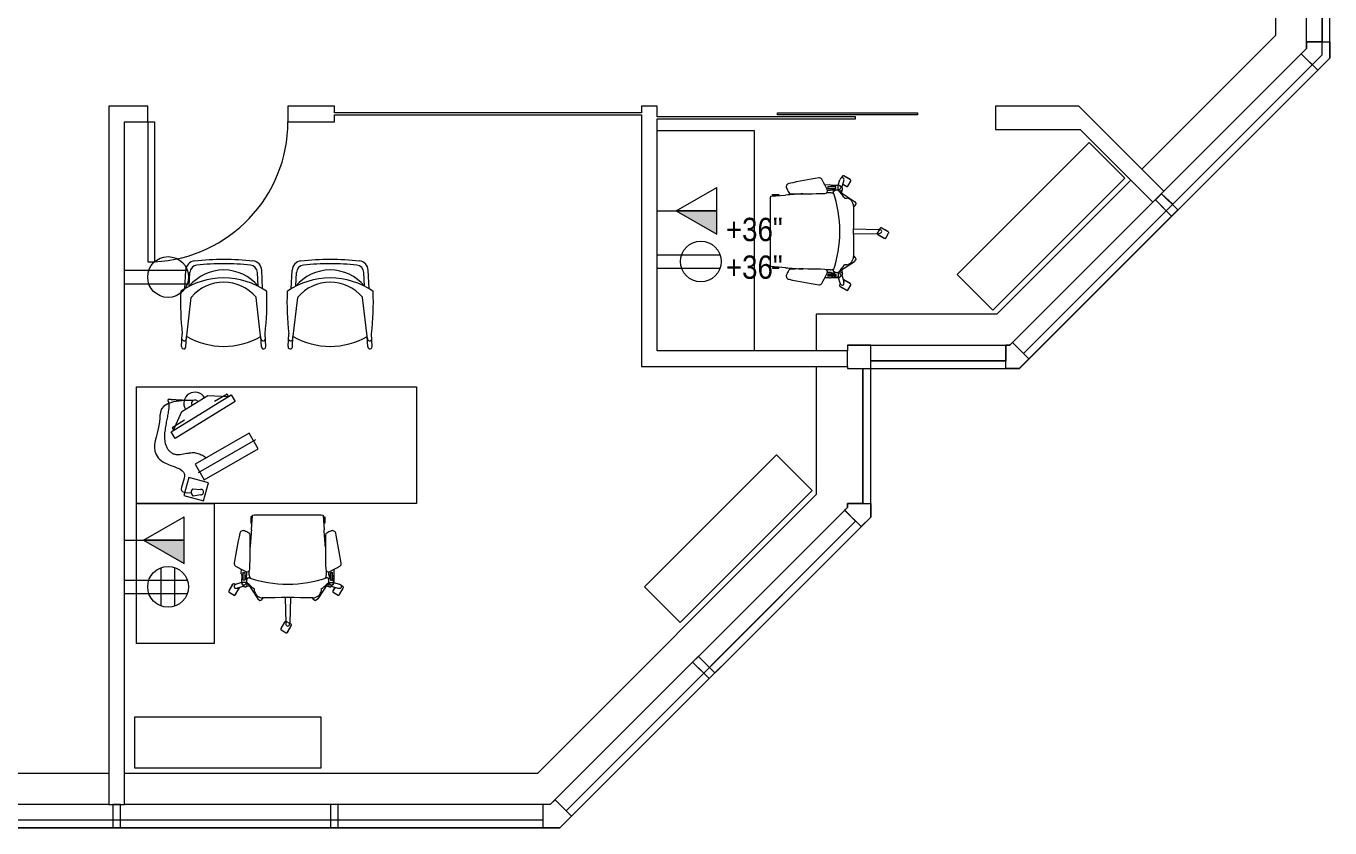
# Model space of a CAD drawing. Header units: inches. Extents: x 1 to 4591, y -953 to 1388.
# Drawn here: x 4255.5 to 4590.8, y -691.2 to -485 of the extents above; entities that cross this region are included whole.
import ezdxf

# ---------------------------------------------------------------- set-up
doc = ezdxf.new("R2010")
doc.units = ezdxf.units.IN
doc.header["$MEASUREMENT"] = 0
for name, color, linetype, lineweight in [('4th Floor Revit Background_dwg', 8, 'Continuous', 9), ('8309_BB$0$BB_WIN_SILL', 7, 'Continuous', 9), ('A-ANNO-NOTE', 131, 'Continuous', 20), ('A-DOOR', 31, 'Continuous', 9), ('A-EXIST-GLAZ', 7, 'Continuous', 9), ('A-FLOR', 192, 'Continuous', 13), ('A-WALL', 113, 'Continuous', 50), ('E-COMM-IDEN', 2, 'Continuous', 9), ('E-ELEC-FIXT-IDEN', 2, 'Continuous', 9), ('I-FURN', 30, 'Continuous', 9), ('I-WALL', 2, 'Continuous', 9), ('M-EXIST-HEAT', 7, 'Continuous', 9), ('Q-CASE', 31, 'Continuous', 9)]:
    doc.layers.add(name, color=color, linetype=linetype, lineweight=lineweight)
doc.styles.add('Arial_3', font='arial.ttf', dxfattribs={"width": 0.85, "height": 6})

# ---------------------------------------------------------------- blocks, each defined once
blk = doc.blocks.new('Sliding - Single-Glass - No Frame - 36_ x 96_-2608974-4th Floor New Construction - Tel_Data_Elec Plan')
at = {"layer": 'A-DOOR', "color": 250, "lineweight": 20}
for p, q in [((-38, 1.25), (-2, 1.25)), ((-38, 0.75), (-38, 1.25)), ((-2, 0.75), (-38, 0.75)), ((-2, 1.25), (-2, 0.75))]:
    blk.add_line(p, q, dxfattribs=at)
blk = doc.blocks.new('Counter Top _No Backsplash_ - Standard Counter Top-2604185-4th Floor New Construction - Tel_Data_Elec Plan')
at = {"layer": 'Q-CASE', "lineweight": 13}
for p, q in [((-47.26, 0), (-47.26, 25)), ((-47.26, 25), (9.44, 25))]:
    blk.add_line(p, q, dxfattribs=at)
blk = doc.blocks.new('Chairs - Task Chair-1600588-4th Floor New Construction - Tel_Data_Elec Plan')
at = {"layer": 'I-FURN'}
for p, q in [((0.14, 12.46), (-0.91, 10.63)), ((0.06, 12.4), (-0.9, 10.73)), ((-0.9, 10.73), (-0.87, 10.71)), ((-0.84, 10.35), (-0.51, 10.16)), ((-0.51, 10.16), (0.45, 9.61)), ((0.1, 12.38), (0.06, 12.4)), ((1.71, 11.79), (0.42, 12.53)), ((0.72, 9.68), (1.78, 11.52)), ((0.8, 9.74), (1.77, 11.41)), ((1.77, 11.41), (1.73, 11.43)), ((-0.66, 3.46), (-0.52, 10)), ((0.66, 3.46), (0.52, 10)), ((0.77, 9.76), (0.8, 9.74)), ((-10.26, -0.13), (-7.71, 3.75)), ((-7.71, 3.75), (-7.19, 4.17)), ((7.71, 3.75), (7.19, 4.17)), ((10.26, -0.13), (7.71, 3.75)), ((-13.23, 2.75), (-14.29, 0.91)), ((-13.31, 2.68), (-14.27, 1.01)), ((-14.27, 1.01), (-14.24, 0.99)), ((-14.21, 0.64), (-13.75, 0.37)), ((-13.27, 2.66), (-13.31, 2.68)), ((-11.87, -0.46), (-13.23, 0.01)), ((-11.66, 2.08), (-12.95, 2.82)), ((-11.25, 0.5), (-12.91, 1)), ((-12.18, 0.78), (-11.59, 1.8)), ((-12.14, 0.77), (-11.6, 1.7)), ((-11.1, 0.66), (-11.7, 0.04)), ((-11.6, 1.7), (-11.64, 1.72)), ((-9.9, 0.41), (-10.82, 0.7)), ((9.9, 0.41), (10.82, 0.7)), ((11.1, 0.66), (11.7, 0.04)), ((11.25, 0.5), (12.91, 1)), ((11.87, -0.46), (13.23, 0.01)), ((13.52, 2.75), (12.46, 0.91)), ((13.43, 2.68), (12.47, 1.01)), ((12.47, 1.01), (12.5, 0.99)), ((13.47, 2.66), (13.43, 2.68)), ((13.45, 0.11), (13.82, -0.11)), ((15.08, 2.08), (13.79, 2.82)), ((14.09, -0.03), (15.15, 1.8)), ((14.14, 0.05), (14.18, 0.03)), ((14.18, 0.03), (15.14, 1.7)), ((15.14, 1.7), (15.11, 1.72)), ((-11.94, -2.68), (-11.93, -3.82)), ((-11.85, -2.19), (-11.87, -0.38)), ((-11.79, -0.41), (-11.8, -1.34)), ((-11.8, -1.34), (-11.46, -1.34)), ((-10.5, -0.41), (-11.79, -0.41)), ((-11.51, -1.83), (-11.5, -3.09)), ((-11.46, -1.07), (-11.46, -3.04)), ((-11.01, -1.07), (-11.46, -1.07)), ((-11.01, -3.01), (-11.01, -1.07)), ((-11.01, -1.35), (-10.47, -1.36)), ((-10.98, -1.81), (-11, -3.05)), ((-10.67, -2.11), (-10.69, -1.35)), ((-10.57, -2.34), (-10.55, -2.67)), ((-10.55, -2.67), (-10.56, -3.18)), ((-10.28, -0.18), (-10.26, -0.13)), ((-9.92, -2.44), (-9.93, -3.44)), ((9.92, -2.44), (9.93, -3.44)), ((10.28, -0.18), (10.26, -0.13)), ((11.01, -1.35), (10.47, -1.36)), ((10.5, -0.41), (11.79, -0.41)), ((10.57, -2.34), (10.55, -2.67)), ((10.55, -2.67), (10.56, -3.18)), ((10.67, -2.11), (10.69, -1.35)), ((10.98, -1.81), (11, -3.05)), ((11.01, -1.07), (11.46, -1.07)), ((11.01, -3.01), (11.01, -1.07)), ((11.46, -1.07), (11.46, -3.04)), ((11.8, -1.34), (11.46, -1.34)), ((11.51, -1.83), (11.5, -3.09)), ((11.79, -0.41), (11.8, -1.34)), ((11.85, -2.19), (11.87, -0.38)), ((11.94, -2.68), (11.93, -3.82)), ((-9.5, -15.71), (-9.34, -15.71)), ((-9.5, -17.28), (-9.5, -15.71)), ((-9.07, -17.74), (-9.34, -13.95)), ((-9.34, -15.71), (-9.34, -17.28)), ((9.34, -13.95), (9.07, -17.74)), ((9.34, -15.71), (9.34, -17.28)), ((9.5, -15.71), (9.34, -15.71)), ((9.5, -17.28), (9.5, -15.71)), ((-9.34, -17.28), (-9.5, -17.28)), ((-8.61, -17.87), (-9.07, -17.74)), ((8.61, -17.87), (-8.61, -17.87)), ((9.07, -17.74), (8.61, -17.87)), ((9.34, -17.28), (9.5, -17.28))]:
    blk.add_line(p, q, dxfattribs=at)
for centre, radius, start, end in [((-0.74, 10.53), 0.2, 150, 240.1357), ((1.01, 9.97), 1.53, 164.4505, 178.7927), ((0.1, 10.22), 0.583, 134.254, 164.4505), ((0, 10.32), 0.445, 45.7229, 134.2771), ((0.32, 12.36), 0.2, 59.8643, 150), ((-0.1, 10.22), 0.583, 15.5495, 45.746), ((-1.01, 9.97), 1.53, 1.2073, 15.5495), ((1.61, 11.62), 0.2, 330, 60), ((0.55, 9.78), 0.2, 240.1393, 264.765), ((0.55, 9.78), 0.2, 264.765, 330.1534), ((-6.2, 0.69), 2.87, 95.705, 127.0086), ((-7.35, 3.06), 1.12, 25.6219, 82.0752), ((0, 248.58), 245.12, 268.4848, 271.5152), ((7.35, 3.06), 1.12, 97.9248, 154.3781), ((6.2, 0.69), 2.87, 52.9914, 84.295), ((-14.11, 0.81), 0.2, 149.7906, 240), ((-13.37, 0.61), 0.445, 117.8208, 206.0638), ((-13.25, 0.67), 0.583, 206.0911, 236.5503), ((-13.31, 0.49), 0.583, 87.4248, 117.8208), ((-12.73, 1.46), 1.53, 236.4886, 250.7927), ((-13.35, -0.46), 1.53, 73.2073, 87.502), ((-13.05, 2.65), 0.2, 60, 150), ((-11.28, -0.37), 0.593, 84.0219, 180.9117), ((-11.76, 1.9), 0.2, 330, 60.1121), ((-11.36, -0.43), 0.657, 1.3207, 77.9642), ((-10.91, 0.39), 0.323, 29.6621, 124.4716), ((-11.38, 0), 0.922, 9.6607, 36.4682), ((-11.69, -0.08), 1.25, 346.3769, 10.9189), ((-13.77, 4.39), 5.75, 305.3709, 317.4948), ((0, -31.42), 31.42, 71.1164, 108.8836), ((-5.74, -3.53), 5.54, 121.0187, 133.18), ((-23.82, 2.16), 15.26, 356.4473, 358.5687), ((-6.32, 1.36), 2.29, 134.5977, 169.3918), ((6.32, 1.36), 2.29, 10.6082, 45.4023), ((23.82, 2.16), 15.26, 181.4313, 183.5527), ((5.74, -3.53), 5.54, 46.82, 58.9813), ((13.77, 4.39), 5.75, 222.5052, 234.6291), ((11.69, -0.08), 1.25, 169.0811, 193.6231), ((11.38, 0), 0.922, 143.5318, 170.3393), ((10.91, 0.39), 0.323, 55.5284, 150.3379), ((11.36, -0.43), 0.657, 102.0358, 178.6793), ((11.28, -0.37), 0.593, 359.0883, 95.9781), ((12.63, 0.81), 0.2, 150.1295, 164.8673), ((13.35, -0.46), 1.53, 92.498, 106.7927), ((12.73, 1.46), 1.53, 289.2073, 303.5876), ((13.31, 0.49), 0.583, 62.1792, 92.5752), ((13.69, 2.65), 0.2, 60, 150), ((13.25, 0.67), 0.583, 303.6493, 333.9089), ((13.37, 0.61), 0.445, 333.9362, 62.1792), ((14.98, 1.9), 0.2, 330, 60.168), ((1.3, -28.7), 28.17, 115.3981, 121.4503), ((-11.06, -2.6), 0.887, 120.1857, 184.8367), ((-11.2, -3.54), 0.533, 66.9672, 123.7509), ((-11.2, -3.47), 0.5, 67.0573, 121.4674), ((-11.49, -2.63), 0.971, 17.6225, 57.9495), ((-10.48, -3.89), 0.711, 2.0473, 115.4842), ((-9.55, -0.85), 1.04, 148.1398, 233.8639), ((-8.09, -2.53), 1.84, 146.599, 177.2887), ((8.09, -2.53), 1.84, 2.7113, 33.401), ((10.48, -3.89), 0.711, 64.5158, 177.9527), ((9.55, -0.85), 1.04, 306.1361, 31.8602), ((11.49, -2.63), 0.971, 122.0505, 162.3775), ((-1.3, -28.7), 28.17, 58.5433, 64.6019), ((11.2, -3.54), 0.533, 56.2491, 113.0328), ((11.2, -3.47), 0.5, 58.5326, 112.9427), ((11.06, -2.6), 0.887, 355.1633, 59.8143), ((13.92, 0.07), 0.2, 240.112, 330), ((-13.01, -5.3), 0.749, 121.3338, 189.0231), ((160.08, 23.12), 176.17, 189.3216, 191.8593), ((-165.25, -9.42), 155.58, 358.8191, 2.0473), ((165.25, -9.42), 155.58, 177.9527, 181.1809), ((-160.08, 23.12), 176.17, 348.1379, 350.6784), ((13.01, -5.3), 0.749, 350.9769, 58.4268), ((255.74, 8.01), 265.99, 183.7702, 184.7367), ((-255.74, 8.01), 265.99, 355.2633, 356.2298), ((-11.48, -12.92), 0.859, 191.5789, 292.8427), ((-15.08, -4.35), 10.15, 292.7913, 299.9233), ((-10.32, -12.61), 0.615, 299.9233, 358.8191), ((10.32, -12.61), 0.615, 181.1809, 240.0767), ((15.08, -4.35), 10.15, 240.0767, 247.2087), ((11.48, -12.92), 0.859, 247.1573, 347.8576), ((-8.78, -15.53), 0.589, 197.5488, 225.5119), ((8.78, -15.53), 0.589, 314.4881, 342.4512), ((-8.78, -17.46), 0.589, 125.1062, 162.4512), ((8.78, -17.46), 0.589, 17.5488, 54.8938)]:
    blk.add_arc(centre, radius, start, end, dxfattribs=at)
blk = doc.blocks.new('Office Desk Groups - Office Desk 1-1537641-4th Floor New Construction - Tel_Data_Elec Plan')
at = {"layer": 'I-FURN'}
for p, q in [((-23.56, 55.25), (-23.31, 60.03)), ((-22.4, 55.89), (-22.21, 59.45)), ((-4.68, 55.89), (-4.87, 59.45)), ((-3.52, 55.25), (-3.77, 60.03)), ((3.82, 55.25), (4.07, 60.03)), ((4.98, 55.89), (5.16, 59.45)), ((22.7, 55.89), (22.51, 59.45)), ((23.85, 55.25), (23.61, 60.03)), ((-23.13, 42.4), (-21.88, 53.04)), ((-3.95, 42.4), (-5.2, 53.04)), ((4.25, 42.4), (5.5, 53.04)), ((23.42, 42.4), (22.17, 53.04)), ((-24.36, 40.36), (-24.19, 43.67)), ((-2.72, 40.36), (-2.89, 43.67)), ((3.02, 40.36), (3.19, 43.67)), ((24.66, 40.36), (24.48, 43.67)), ((-23.24, 40.3), (-23.1, 43)), ((-3.84, 40.3), (-3.98, 43)), ((4.14, 40.3), (4.28, 43)), ((23.53, 40.3), (23.39, 43)), ((-36, 0), (-36, 30)), ((-36, 30), (36, 30)), ((-27.08, 18.43), (-11.65, 27.96)), ((-24.3, 23.68), (-17.59, 27.82)), ((-17.59, 27.82), (-12.31, 27.55)), ((-12.69, 28.17), (-15.87, 26.21)), ((-12.31, 27.55), (-12.69, 28.17)), ((-11.65, 27.96), (-10.6, 26.26)), ((36, 30), (36, 0)), ((-26.42, 18.84), (-24.3, 23.68)), ((-10.6, 26.26), (-26.03, 16.73)), ((-23.63, 21.42), (-26.8, 19.46)), ((-26.03, 16.73), (-27.08, 18.43)), ((-26.8, 19.46), (-26.42, 18.84)), ((-7, 18.11), (-20.86, 10.1)), ((-4.67, 14.07), (-7, 18.11)), ((-5.33, 16.35), (-20.07, 7.94)), ((-18.53, 6.07), (-4.67, 14.07)), ((-20.86, 10.1), (-18.53, 6.07)), ((-22.48, 6.72), (-23.75, 2.08)), ((-17.45, 5.34), (-22.48, 6.72)), ((-21.46, 3.8), (-19.5, 3.62)), ((-18.72, 0.7), (-17.45, 5.34)), ((-36, -36), (-36, 0)), ((-36, 0), (-16, 0)), ((36, 0), (-36, 0)), ((-23.75, 2.08), (-18.72, 0.7)), ((-19.46, 2.22), (-21.4, 1.92)), ((-16, 0), (-16, -36)), ((-6.4, -6.79), (-6.13, -3)), ((-6.13, -3), (-5.67, -2.87)), ((-5.67, -2.87), (11.55, -2.87)), ((11.55, -2.87), (12.01, -3)), ((12.01, -3), (12.28, -6.79)), ((-6.56, -3.46), (-6.56, -5.03)), ((-6.41, -3.46), (-6.56, -3.46)), ((-6.56, -5.03), (-6.41, -5.03)), ((-6.41, -5.03), (-6.41, -3.46)), ((12.28, -5.03), (12.28, -3.46)), ((12.28, -3.46), (12.44, -3.46)), ((12.44, -5.03), (12.28, -5.03)), ((12.44, -3.46), (12.44, -5.03)), ((-9.01, -18.07), (-8.99, -16.92)), ((-8.91, -18.55), (-8.94, -20.36)), ((-8.87, -19.4), (-8.53, -19.4)), ((-8.86, -20.33), (-8.87, -19.4)), ((-8.57, -18.91), (-8.56, -17.65)), ((-8.53, -19.67), (-8.53, -17.7)), ((-8.07, -19.67), (-8.53, -19.67)), ((-8.07, -17.73), (-8.07, -19.67)), ((-8.07, -19.39), (-7.53, -19.39)), ((-8.04, -18.93), (-8.06, -17.7)), ((-7.74, -18.63), (-7.75, -19.39)), ((-7.63, -18.4), (-7.61, -18.07)), ((-7.61, -18.07), (-7.62, -17.56)), ((-6.98, -18.3), (-6.99, -17.3)), ((12.86, -18.3), (12.87, -17.3)), ((13.95, -19.39), (13.41, -19.39)), ((13.49, -18.07), (13.5, -17.56)), ((13.5, -18.4), (13.49, -18.07)), ((13.61, -18.63), (13.62, -19.39)), ((13.91, -18.93), (13.93, -17.7)), ((13.95, -17.73), (13.95, -19.67)), ((13.95, -19.67), (14.4, -19.67)), ((14.4, -19.67), (14.4, -17.7)), ((14.74, -19.4), (14.4, -19.4)), ((14.44, -18.91), (14.44, -17.65)), ((14.73, -20.33), (14.74, -19.4)), ((14.78, -18.55), (14.81, -20.36)), ((14.88, -18.07), (14.87, -16.92)), ((-11.16, -20.71), (-12.22, -22.54)), ((-11.24, -20.77), (-12.2, -22.44)), ((-12.2, -22.44), (-12.17, -22.46)), ((-12.14, -22.82), (-10.85, -23.56)), ((-11.2, -20.79), (-11.24, -20.77)), ((-10.51, -20.85), (-10.88, -20.63)), ((-10.58, -23.49), (-9.52, -21.65)), ((-10.53, -23.41), (-10.5, -23.43)), ((-10.5, -23.43), (-9.53, -21.75)), ((-8.94, -20.28), (-10.29, -20.75)), ((-8.31, -21.25), (-9.97, -21.75)), ((-9.53, -21.75), (-9.57, -21.73)), ((-7.56, -20.33), (-8.86, -20.33)), ((-8.16, -21.4), (-8.77, -20.78)), ((-6.97, -21.15), (-7.88, -21.44)), ((-7.34, -20.57), (-7.32, -20.61)), ((-7.32, -20.61), (-4.77, -24.49)), ((13.2, -20.61), (10.65, -24.49)), ((12.84, -21.15), (13.75, -21.44)), ((13.22, -20.57), (13.2, -20.61)), ((13.44, -20.33), (14.73, -20.33)), ((14.03, -21.4), (14.64, -20.78)), ((14.19, -21.25), (15.84, -21.75)), ((15.11, -21.53), (14.53, -22.54)), ((15.08, -21.51), (14.54, -22.44)), ((14.54, -22.44), (14.58, -22.46)), ((14.6, -22.82), (15.89, -23.56)), ((14.81, -20.28), (16.17, -20.75)), ((16.16, -23.49), (17.22, -21.65)), ((16.21, -23.41), (16.25, -23.43)), ((16.25, -23.43), (17.21, -21.75)), ((17.15, -21.38), (16.69, -21.11)), ((17.21, -21.75), (17.18, -21.73)), ((-4.77, -24.49), (-4.26, -24.91)), ((2.28, -24.2), (2.42, -30.74)), ((3.6, -24.2), (3.46, -30.74)), ((10.65, -24.49), (10.13, -24.91)), ((2.22, -30.42), (1.16, -32.26)), ((2.13, -30.49), (1.17, -32.16)), ((1.17, -32.16), (1.2, -32.18)), ((1.23, -32.53), (2.52, -33.28)), ((2.17, -30.51), (2.13, -30.49)), ((3.45, -30.9), (2.49, -30.35)), ((2.79, -33.2), (3.85, -31.37)), ((2.84, -33.12), (2.87, -33.14)), ((2.87, -33.14), (3.84, -31.47)), ((3.78, -31.09), (3.45, -30.9)), ((3.84, -31.47), (3.8, -31.45)), ((-16, -36), (-36, -36))]:
    blk.add_line(p, q, dxfattribs=at)
for centre, radius, start, end in [((-20.81, 59.91), 2.5, 95.7855, 177.0222), ((-20.22, 59.35), 2, 95.7809, 177.0222), ((-13.44, -12.82), 75.59, 90.0715, 95.7855), ((-13.44, -7.53), 69.22, 90.0781, 95.7809), ((-13.63, -12.82), 75.59, 84.2145, 89.9285), ((-13.63, -7.53), 69.22, 84.2191, 89.9219), ((-6.86, 59.35), 2, 2.9778, 84.2191), ((-6.27, 59.91), 2.5, 2.9778, 84.2145), ((6.56, 59.91), 2.5, 95.7855, 177.0222), ((7.16, 59.35), 2, 95.7809, 177.0222), ((13.93, -12.82), 75.59, 90.0715, 95.7855), ((13.93, -7.53), 69.22, 90.0781, 95.7809), ((13.74, -12.82), 75.59, 84.2145, 89.9285), ((13.74, -7.53), 69.22, 84.2191, 89.9219), ((20.51, 59.35), 2, 2.9778, 84.2191), ((21.11, 59.91), 2.5, 2.9778, 84.2145), ((-13.34, 38.03), 20.02, 90.5794, 124.033), ((-13.4, 48.43), 11.69, 90.6619, 140.3256), ((-13.67, 48.43), 11.69, 39.6744, 89.3381), ((-13.74, 38.03), 20.02, 55.967, 89.4206), ((14.04, 38.03), 20.02, 90.5794, 124.033), ((13.97, 48.43), 11.69, 90.6619, 140.3256), ((13.7, 48.43), 11.69, 39.6744, 89.3381), ((13.63, 38.03), 20.02, 55.967, 89.4206), ((47.43, 51.82), 72.08, 177.8327, 186.4897), ((-24.47, 54.52), 0.125, 124.033, 169.3136), ((-13.53, 46.09), 10.88, 90.062, 139.8613), ((-13.55, 46.09), 10.88, 40.1387, 89.938), ((-74.51, 51.82), 72.08, 353.5103, 2.1673), ((-2.6, 54.52), 0.125, 10.6864, 55.967), ((74.81, 51.82), 72.08, 177.8327, 186.4897), ((2.9, 54.52), 0.125, 124.033, 169.3136), ((13.85, 46.09), 10.88, 90.062, 139.8613), ((13.82, 46.09), 10.88, 40.1387, 89.938), ((-47.14, 51.82), 72.08, 353.5103, 2.1673), ((24.77, 54.52), 0.125, 10.6864, 55.967), ((-21.75, 53.03), 0.125, 139.8613, 173.5991), ((-5.33, 53.03), 0.125, 6.4009, 40.1387), ((5.62, 53.03), 0.125, 139.8613, 173.5991), ((22.05, 53.03), 0.125, 6.4009, 40.1387), ((-23.8, 40.33), 0.562, 177.0222, 357.0222), ((-23.69, 42.45), 0.572, 198.7236, 4.1159), ((-13.54, 59.54), 19.11, 240.1223, 299.8777), ((-3.39, 42.44), 0.567, 175.1159, 345.0567), ((-3.28, 40.33), 0.562, 182.9778, 2.9778), ((3.58, 40.33), 0.562, 177.0222, 357.0222), ((3.68, 42.45), 0.572, 198.7236, 4.1159), ((13.84, 59.54), 19.11, 240.1223, 299.8777), ((23.98, 42.44), 0.567, 175.1159, 345.0567), ((24.09, 40.33), 0.563, 182.9778, 2.9778), ((-20.94, 25.75), 2.88, 31.6963, 211.6963), ((-20.94, 25.75), 0.885, 31.6963, 211.6963), ((-20.73, 2.88), 1.17, 128.486, 235.1753), ((-19.4, 2.93), 0.703, 265.6338, 98.0275), ((-5.85, -3.28), 0.589, 197.5488, 234.8938), ((-5.85, -5.21), 0.589, 134.4881, 162.4512), ((11.72, -3.28), 0.589, 305.1062, 342.4512), ((11.72, -5.21), 0.589, 17.5488, 45.5119), ((163.02, -43.86), 176.17, 168.1379, 170.6784), ((-8.54, -7.83), 0.859, 67.1573, 167.8576), ((-12.14, -16.39), 10.15, 60.0767, 67.2087), ((-7.38, -8.13), 0.615, 1.1809, 60.0767), ((-162.31, -11.32), 155.58, 357.9527, 1.1809), ((258.68, -28.75), 265.99, 175.2633, 176.2298), ((-252.8, -28.75), 265.99, 3.7702, 4.7367), ((168.19, -11.32), 155.58, 178.8191, 182.0473), ((13.26, -8.13), 0.615, 119.9233, 178.8191), ((18.01, -16.39), 10.15, 112.7913, 119.9233), ((14.42, -7.83), 0.859, 11.5789, 112.8427), ((-157.15, -43.86), 176.17, 9.3216, 11.8593), ((-10.08, -15.44), 0.749, 170.9769, 238.4268), ((4.23, 7.95), 28.17, 238.5433, 244.6019), ((1.64, 7.95), 28.17, 295.3981, 301.4503), ((15.95, -15.44), 0.749, 301.3338, 9.0231), ((-8.12, -18.14), 0.887, 175.1633, 239.8143), ((-8.27, -17.21), 0.533, 236.2491, 293.0328), ((-8.27, -17.27), 0.5, 238.5326, 292.9427), ((-8.55, -18.11), 0.971, 302.0505, 342.3775), ((-7.54, -16.85), 0.711, 244.5158, 357.9527), ((-6.62, -19.89), 1.04, 126.1361, 211.8602), ((2.94, 10.67), 31.42, 251.1164, 288.8836), ((-5.15, -18.21), 1.84, 182.7113, 213.401), ((11.03, -18.21), 1.84, 326.599, 357.2887), ((13.42, -16.85), 0.711, 182.0473, 295.4842), ((12.49, -19.89), 1.04, 328.1398, 53.8639), ((14.43, -18.11), 0.971, 197.6225, 237.9495), ((14.14, -17.21), 0.533, 246.9672, 303.7509), ((14.14, -17.27), 0.5, 247.0573, 301.4674), ((14, -18.14), 0.887, 300.1857, 4.8367), ((-12.04, -22.64), 0.2, 150, 240.168), ((-10.98, -20.81), 0.2, 60.112, 150), ((-10.43, -21.35), 0.445, 153.9362, 242.1792), ((-10.31, -21.41), 0.583, 123.6493, 153.9089), ((-10.37, -21.23), 0.583, 242.1792, 272.5752), ((-9.79, -22.2), 1.53, 109.2073, 123.5876), ((-10.41, -20.28), 1.53, 272.498, 286.7927), ((-9.69, -21.55), 0.2, 330.1295, 344.8673), ((-8.34, -20.37), 0.593, 179.0883, 275.9781), ((-8.42, -20.31), 0.657, 282.0358, 358.6793), ((-7.98, -21.13), 0.323, 235.5284, 330.3379), ((-8.44, -20.75), 0.922, 323.5318, 350.3393), ((-8.76, -20.66), 1.25, 349.0811, 13.6231), ((-10.83, -25.13), 5.75, 42.5052, 54.6291), ((-2.8, -17.21), 5.54, 226.82, 238.9813), ((-20.88, -22.9), 15.26, 1.4313, 3.5527), ((-3.38, -22.1), 2.29, 190.6082, 225.4023), ((9.26, -22.1), 2.29, 314.5977, 349.3918), ((26.76, -22.9), 15.26, 176.4473, 178.5687), ((8.67, -17.21), 5.54, 301.0187, 313.18), ((16.71, -25.13), 5.75, 125.3709, 137.4948), ((14.63, -20.66), 1.25, 166.3769, 190.9189), ((14.31, -20.75), 0.922, 189.6607, 216.4682), ((13.85, -21.13), 0.323, 209.6621, 304.4716), ((14.29, -20.31), 0.657, 181.3207, 257.9642), ((14.22, -20.37), 0.593, 264.0219, 0.9117), ((14.7, -22.64), 0.2, 150, 240.1121), ((16.29, -20.28), 1.53, 253.2073, 267.502), ((15.66, -22.2), 1.53, 56.4886, 70.7927), ((16.25, -21.23), 0.583, 267.4248, 297.8208), ((16.19, -21.41), 0.583, 26.0911, 56.5503), ((16.31, -21.35), 0.445, 297.8208, 26.0638), ((17.05, -21.55), 0.2, 329.7906, 60), ((-10.75, -23.39), 0.2, 240, 330), ((-3.26, -21.43), 2.87, 232.9914, 264.295), ((-4.41, -23.8), 1.12, 277.9248, 334.3781), ((2.94, -269.32), 245.12, 88.4848, 91.5152), ((10.28, -23.8), 1.12, 205.6219, 262.0752), ((9.13, -21.43), 2.87, 275.705, 307.0086), ((15.99, -23.39), 0.2, 240, 330), ((1.33, -32.36), 0.2, 150, 240), ((2.39, -30.52), 0.2, 84.765, 150.1534), ((2.39, -30.52), 0.2, 60.1393, 84.765), ((3.94, -30.71), 1.53, 181.2073, 195.5495), ((3.03, -30.97), 0.583, 195.5495, 225.746), ((2.62, -33.1), 0.2, 239.8643, 330), ((2.94, -31.06), 0.445, 225.7229, 314.2771), ((2.84, -30.97), 0.583, 314.254, 344.4505), ((1.93, -30.71), 1.53, 344.4505, 358.7927), ((3.68, -31.27), 0.2, 330, 60.1357)]:
    blk.add_arc(centre, radius, start, end, dxfattribs=at)
for points, knots in [([(-21.43, 26.49), (-30.11, 26.7), (-29.36, 19.53), (-32.64, 14.29), (-28.66, 9.55), (-21.77, 8.98), (-25.67, 2.68), (-23.02, 2.75), (-21.9, 2.85)], [0, 0, 0, 0, 4.203758, 11.310205, 15.301003, 21.109862, 25.639067, 29.008441, 29.008441, 29.008441, 29.008441]), ([(-21.43, 26.49), (-21.7, 26.49), (-22.24, 26.5), (-23.05, 26.52), (-23.85, 26.55), (-24.52, 26.57), (-25.06, 26.6), (-25.47, 26.62), (-25.87, 26.65), (-26.2, 26.67), (-26.47, 26.68), (-26.67, 26.7), (-26.88, 26.71), (-27.08, 26.73), (-27.25, 26.74), (-27.38, 26.74), (-27.48, 26.74), (-27.58, 26.74), (-27.67, 26.74), (-27.74, 26.74), (-27.79, 26.74), (-27.83, 26.73), (-27.86, 26.71), (-27.87, 26.7), (-27.89, 26.69), (-27.91, 26.66), (-27.92, 26.63), (-27.93, 26.61), (-27.93, 26.6), (-27.93, 26.57), (-27.92, 26.54), (-27.91, 26.5), (-27.88, 26.44), (-27.86, 26.37), (-27.83, 26.29), (-27.8, 26.21), (-27.77, 26.13), (-27.75, 26.05), (-27.72, 25.97), (-27.7, 25.86), (-27.66, 25.66), (-27.63, 25.38), (-27.63, 25.03), (-27.65, 24.69), (-27.68, 24.35), (-27.74, 23.9), (-27.84, 23.33), (-27.96, 22.66), (-28.09, 21.99), (-28.23, 21.28), (-28.38, 20.54), (-28.52, 19.76), (-28.64, 18.98), (-28.73, 18.19), (-28.78, 17.4), (-28.75, 16.34), (-28.56, 15.26), (-28.12, 14.24), (-27.6, 13.53), (-27.02, 13.07), (-26.5, 12.81), (-25.94, 12.64), (-25.21, 12.58), (-24.04, 12.7), (-22.99, 12.95), (-22, 13.09), (-21.48, 13.12), (-21.07, 13.1), (-20.66, 13.04), (-20.16, 12.92), (-19.58, 12.7), (-18.84, 12.33), (-18.31, 12.01), (-17.96, 11.78)], [0, 0, 0, 0, 0.067284, 0.134569, 0.201853, 0.269138, 0.30278, 0.336422, 0.370065, 0.403707, 0.420528, 0.437349, 0.45417, 0.470991, 0.487812, 0.496223, 0.504633, 0.513044, 0.521455, 0.52566, 0.529865, 0.53407, 0.536173, 0.537224, 0.538276, 0.541842, 0.545408, 0.546299, 0.547191, 0.548974, 0.55254, 0.556106, 0.559673, 0.566805, 0.573937, 0.581069, 0.588202, 0.595334, 0.602466, 0.609598, 0.623863, 0.652392, 0.680921, 0.70945, 0.737979, 0.766508, 0.823567, 0.880625, 0.937683, 0.994741, 1.060748, 1.126755, 1.192761, 1.258768, 1.324774, 1.390781, 1.522794, 1.595685, 1.668576, 1.741467, 1.777913, 1.814358, 1.887249, 1.96014, 2.105922, 2.157559, 2.209196, 2.235015, 2.260833, 2.312471, 2.364108, 2.415745, 2.519019, 2.519019, 2.519019, 2.519019])]:
    blk.add_open_spline(points, degree=3, knots=knots, dxfattribs=at)
blk = doc.blocks.new('Single-Flush - 36_ x 96_-1532445-4th Floor New Construction - Tel_Data_Elec Plan')
at = {"layer": 'A-DOOR', "color": 250, "lineweight": 20}
for p, q in [((16.25, 2), (16.25, 38.02)), ((18, 38.02), (16.25, 38.02)), ((18, 2), (18, 38.02)), ((18, 2), (16.25, 2))]:
    blk.add_line(p, q, dxfattribs=at)
at = {"layer": 'A-DOOR'}
blk.add_arc((18, 2), 36.07, 92.7812, 180, dxfattribs=at)
blk = doc.blocks.new('4th Floor Revit Background_dwg__O2-2868492-4th Floor New Construction - Tel_Data_Elec Plan')
at = {"layer": '8309_BB$0$BB_WIN_SILL', "flags": 128}
blk.add_lwpolyline([(0.61, 0.609), (0.61, 0.258), (0.352, 0), (0, 0.352), (0.114, 0.466), (0.111, 0.609)], close=True, dxfattribs=at)
blk = doc.blocks.new('4th Floor Revit Background_dwg-1506688-4th Floor New Construction - Tel_Data_Elec Plan')
at = {"layer": 'A-EXIST-GLAZ'}
for p, q in [((2911.26, 268.45), (2911.26, 235.5)), ((2925.21, 269.91), (2959.97, 269.91)), ((2923.26, 233.2), (2923.26, 267.96)), ((2846.9, 154.17), (2921.26, 228.53)), ((2729.32, 155.78), (1729.43, 155.78)), ((2840.96, 155.78), (2733.32, 155.78)), ((2840.94, 151.78), (1729.51, 151.78)), ((2845.34, 149.78), (1729.34, 149.78))]:
    blk.add_line(p, q, dxfattribs=at)
at = {"layer": 'A-EXIST-GLAZ', "flags": 128}
for points in [[(3041.34, 403.68), (3041.34, 351.95), (3037.31, 351.95), (3037.35, 350.24), (3035.97, 348.87), (3038.78, 346.05), (3002.97, 310.24), (3000.02, 312.87), (2998.47, 311.31), (3001.26, 308.53), (2964.52, 271.79), (2961.69, 274.61), (2960.99, 273.91), (2959.97, 273.91), (2959.97, 269.91), (2925.26, 269.91), (2925.26, 273.91), (2919.26, 273.91), (2919.26, 272.45)], [(2919.26, 268.45), (2919.26, 267.91), (2925.26, 267.91), (2963.47, 267.91), (3043.34, 347.78), (3043.34, 1021.78)], [(2964.6, 271.87), (3041.34, 348.61), (3041.34, 1017.61)], [(3029.34, 962.74), (3029.34, 353.58), (2994.96, 319.2)], [(3000.61, 313.54), (3037.34, 350.27), (3037.34, 962.74)], [(2992.13, 316.37), (2957.67, 281.91), (2911.26, 281.91), (2911.26, 272.45)], [(2919.26, 273.91), (2960.99, 273.91), (2997.78, 310.71)], [(2848.31, 152.75), (2925.26, 229.7), (2925.26, 273.91)], [(2925.26, 267.91), (2925.26, 273.91), (2919.26, 273.91), (2919.26, 272.45)], [(2960.97, 273.91), (2961.68, 274.62), (2965.92, 270.38), (2963.46, 267.91), (2959.97, 267.91), (2959.97, 273.91)], [(2919.26, 268.45), (2919.26, 267.91), (2923.26, 267.96), (2923.26, 233.2), (2919.26, 233.2), (2919.26, 232.18), (2918.56, 231.48), (2921.38, 228.65), (2883.78, 191.05), (2880.95, 193.87), (2879.46, 192.41), (2882.3, 189.57), (2846.9, 154.17), (2844.07, 157), (2842.85, 155.78), (2840.92, 155.78), (2840.92, 151.78), (2788.34, 151.78), (2788.34, 155.74), (2786.34, 155.74), (2786.34, 151.78), (2732.34, 151.78), (2732.34, 155.74), (2730.34, 155.74), (2730.34, 151.78), (2676.34, 151.78)], [(2911.26, 235.5), (2839.54, 163.78), (2733.32, 163.78)], [(2919.26, 232.18), (2842.86, 155.78), (2844.1, 157.03)], [(2729.32, 163.78), (1731.61, 163.78), (1698.84, 196.55)], [(2840.91, 149.81), (2845.37, 149.81), (2848.31, 152.75), (2844.07, 157)], [(2842.86, 155.78), (2840.92, 155.78), (2840.92, 149.84)]]:
    blk.add_lwpolyline(points, dxfattribs=at)
for points in [[(2998.47, 311.31), (3000.02, 312.87), (3004.19, 308.71), (3002.63, 307.15)], [(2925.25, 233.2), (2925.25, 229.71), (2922.79, 227.25), (2918.55, 231.49), (2919.26, 232.2), (2919.26, 233.2)], [(2879.46, 192.41), (2880.94, 193.88), (2885.18, 189.64), (2883.7, 188.17)], [(2732.34, 155.74), (2730.34, 155.74), (2730.34, 149.8), (2732.34, 149.8)], [(2788.34, 155.74), (2786.34, 155.74), (2786.34, 149.8), (2788.34, 149.8)]]:
    blk.add_lwpolyline(points, close=True, dxfattribs=at)
at = {"layer": 'M-EXIST-HEAT', "flags": 128}
for points in [[(2956.65, 282.93), (2990.59, 316.88), (2981.4, 326.07), (2947.46, 292.13)], [(2910.24, 236.52), (2876.29, 202.58), (2867.1, 211.77), (2901.04, 245.71)], [(2783.93, 178.22), (2735.93, 178.22), (2735.93, 165.22), (2783.93, 165.22)]]:
    blk.add_lwpolyline(points, close=True, dxfattribs=at)
at = {"xscale": 12, "yscale": 12, "zscale": 12}
blk.add_blockref('4th Floor Revit Background_dwg__O2-2868492-4th Floor New Construction - Tel_Data_Elec Plan', (3035.97, 344.64), dxfattribs=at)

msp = doc.modelspace()

# ---------------------------------------------------------------- hatches: boundary and pattern name
at = {"layer": 'A-ANNO-NOTE', "lineweight": 9}
for points in [[(4433.17, -538.54), (4433.17, -532.54), (4422.71, -532.54)], [(4296.17, -623.22), (4296.17, -617.22), (4285.71, -617.22)]]:
    msp.add_hatch(color=256, dxfattribs=at).paths.add_polyline_path(points, flags=0)

# ---------------------------------------------------------------- linework, layer by layer
at = {"layer": 'A-ANNO-NOTE'}
for p, q in [((4422.71, -532.54), (4433.17, -526.54)), ((4433.17, -538.54), (4433.17, -526.54)), ((4417.79, -532.54), (4433.17, -532.54)), ((4433.17, -532.54), (4422.71, -532.54)), ((4422.71, -532.54), (4433.17, -538.54)), ((4422.71, -532.54), (4433.17, -538.54)), ((4433.17, -538.54), (4433.17, -532.54)), ((4417.79, -543.8), (4433.99, -543.8)), ((4280.79, -547.8), (4296.99, -547.8)), ((4417.79, -547.28), (4433.99, -547.28)), ((4280.79, -551.28), (4296.99, -551.28)), ((4285.71, -617.22), (4296.17, -611.22)), ((4296.17, -623.22), (4296.17, -611.22)), ((4280.79, -617.22), (4296.17, -617.22)), ((4296.17, -617.22), (4285.71, -617.22)), ((4285.71, -617.22), (4296.17, -623.22)), ((4285.71, -617.22), (4296.17, -623.22)), ((4296.17, -623.22), (4296.17, -617.22)), ((4290.29, -634.18), (4290.29, -624.27)), ((4293.78, -634.18), (4293.78, -624.27)), ((4280.79, -627.48), (4296.99, -627.48)), ((4280.79, -630.97), (4296.99, -630.97))]:
    msp.add_line(p, q, dxfattribs=at)
for centre in [(4429.04, -545.54), (4292.04, -549.54), (4292.04, -629.22)]:
    msp.add_circle(centre, 5.25, dxfattribs=at)
at = {"layer": 'A-FLOR'}
for p, q in [((4590.77, -493.25), (4590.77, 180.84)), ((4510.95, -573.07), (4590.77, -493.25)), ((4472.73, -611.28), (4472.73, -573.07)), ((4472.73, -573.07), (4510.95, -573.07)), ((4392.76, -691.25), (4472.73, -611.28)), ((3273.33, -691.25), (4392.76, -691.25))]:
    msp.add_line(p, q, dxfattribs=at)
at = {"layer": 'A-WALL', "color": 250, "lineweight": 20}
for p, q in [((4276.79, -505.58), (4276.79, -685.22)), ((4286.79, -505.58), (4276.79, -505.58)), ((4286.79, -509.58), (4286.79, -505.58)), ((4334.79, -505.58), (4322.79, -505.58)), ((4322.79, -505.58), (4322.79, -509.58)), ((4334.79, -507.33), (4334.79, -505.58)), ((4417.79, -505.58), (4413.79, -505.58)), ((4413.79, -505.58), (4413.79, -507.33)), ((4417.79, -508.33), (4417.79, -505.58)), ((4526.22, -505.58), (4504.79, -505.58)), ((4504.79, -505.58), (4504.79, -511.58)), ((4548.09, -527.45), (4526.22, -505.58)), ((4280.79, -685.22), (4280.79, -509.58)), ((4280.79, -509.58), (4286.79, -509.58)), ((4322.79, -509.58), (4334.79, -509.58)), ((4334.79, -509.58), (4334.79, -507.83)), ((4413.79, -507.83), (4413.79, -572.54)), ((4417.79, -568.54), (4417.79, -508.83)), ((4504.79, -511.58), (4526.57, -511.58)), ((4526.57, -511.58), (4545.26, -530.28)), ((4545.26, -530.28), (4548.09, -527.45)), ((4466.73, -568.54), (4417.79, -568.54)), ((4466.73, -572.54), (4466.73, -568.54)), ((4413.79, -572.54), (4466.73, -572.54)), ((4276.79, -685.22), (4280.79, -685.22))]:
    msp.add_line(p, q, dxfattribs=at)
at = {"layer": 'I-WALL', "color": 250, "lineweight": 20}
for p, q in [((4413.79, -507.33), (4334.79, -507.33)), ((4334.79, -507.83), (4413.79, -507.83)), ((4468.79, -508.33), (4417.79, -508.33)), ((4417.79, -508.83), (4468.79, -508.83)), ((4468.79, -508.83), (4468.79, -508.33))]:
    msp.add_line(p, q, dxfattribs=at)

# ---------------------------------------------------------------- block references
at = {"layer": '4th Floor Revit Background_dwg', "color": 7}
msp.add_blockref('4th Floor Revit Background_dwg-1506688-4th Floor New Construction - Tel_Data_Elec Plan', (1547.47, -840.99), dxfattribs=at)
at = {"layer": 'A-DOOR', "lineweight": 13, "rotation": 180}
msp.add_blockref('Single-Flush - 36_ x 96_-1532445-4th Floor New Construction - Tel_Data_Elec Plan', (4304.79, -507.58), dxfattribs=at)
at = {"layer": 'A-DOOR', "lineweight": 13}
msp.add_blockref('Sliding - Single-Glass - No Frame - 36_ x 96_-2608974-4th Floor New Construction - Tel_Data_Elec Plan', (4486.79, -508.58), dxfattribs=at)
at = {"layer": 'I-FURN', "rotation": 269.9999999999996}
msp.add_blockref('Chairs - Task Chair-1600588-4th Floor New Construction - Tel_Data_Elec Plan', (4464.79, -537.79), dxfattribs=at)
at = {"layer": 'I-FURN'}
msp.add_blockref('Office Desk Groups - Office Desk 1-1537641-4th Floor New Construction - Tel_Data_Elec Plan', (4319.88, -607.8), dxfattribs=at)
at = {"layer": 'Q-CASE', "lineweight": 13, "rotation": 269.9999999999998}
msp.add_blockref('Counter Top _No Backsplash_ - Standard Counter Top-2604185-4th Floor New Construction - Tel_Data_Elec Plan', (4417.79, -559.1), dxfattribs=at)

# ---------------------------------------------------------------- texts
at = {"layer": 'E-COMM-IDEN', "insert": (4442.79, -534.29), "char_height": 6, "width": 17.336, "attachment_point": 2, "line_spacing_factor": 0.941778, "style": 'Arial_3'}
msp.add_mtext('+36"', dxfattribs=at)
at = {"layer": 'E-ELEC-FIXT-IDEN', "insert": (4442.79, -543.99), "char_height": 6, "width": 17.336, "attachment_point": 2, "line_spacing_factor": 0.941778, "style": 'Arial_3'}
msp.add_mtext('+36"', dxfattribs=at)

doc.saveas('drawing.dxf')
